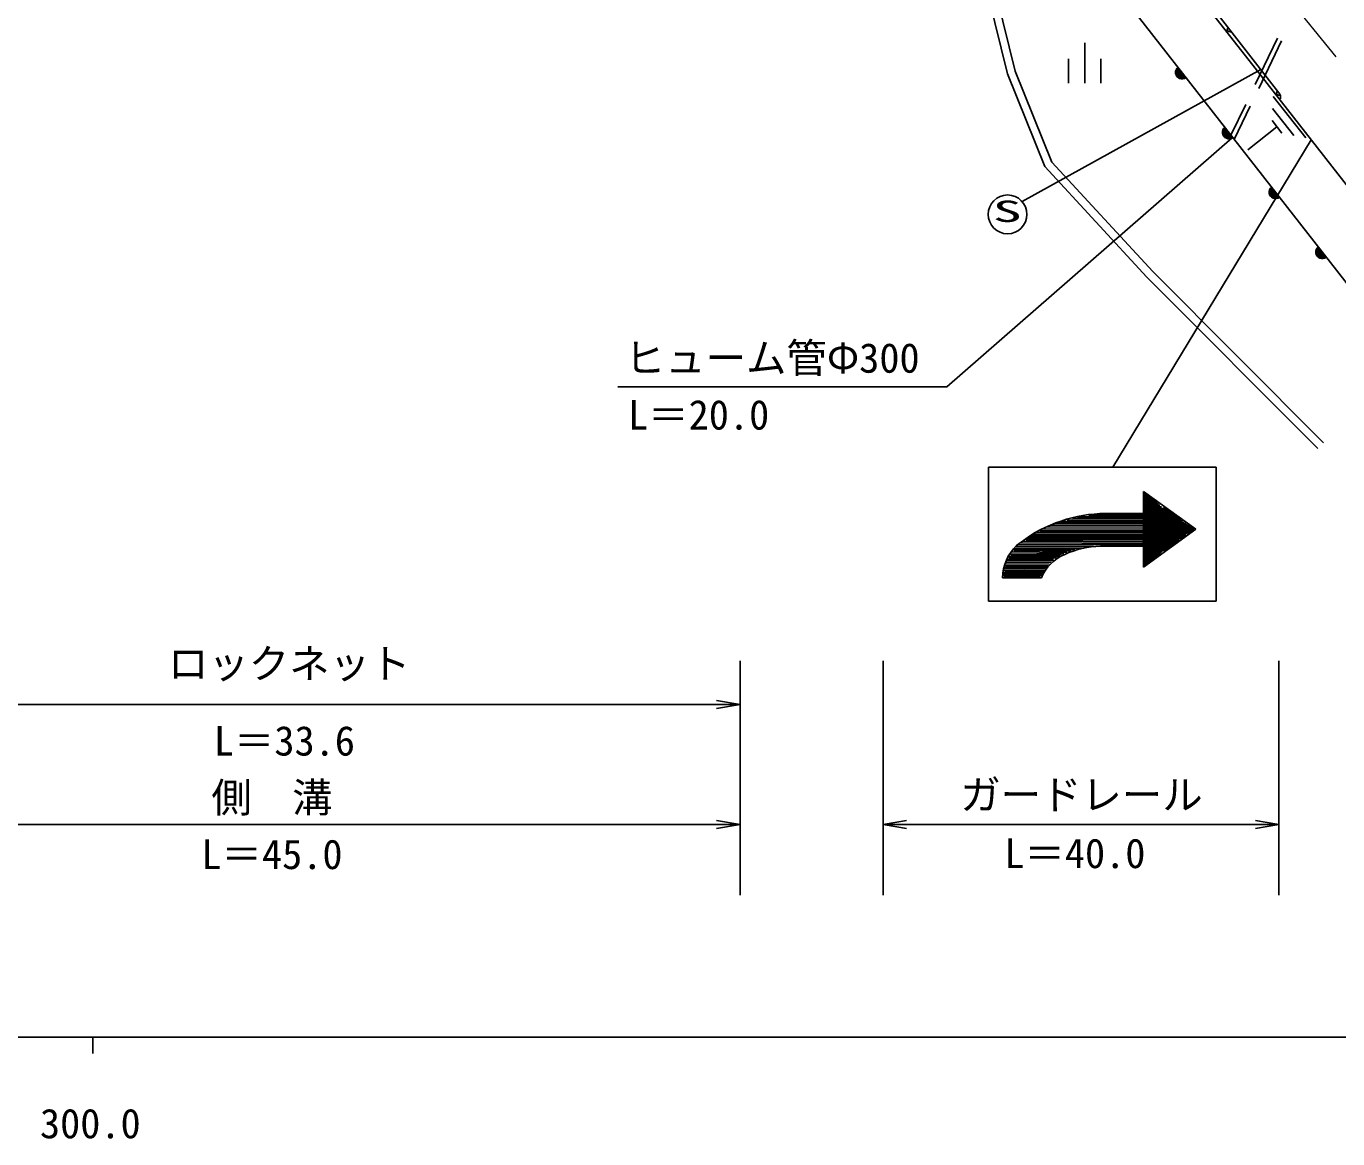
# Model space of a CAD drawing. Units: millimetres, scale not verified. Extents: x 40000 to 680000, y 20000 to 380000.
# Drawn here: x 363878 to 445047, y 198715 to 267557 of the extents above; entities that cross this region are included whole.
import ezdxf
from ezdxf.enums import TextEntityAlignment as Align

# ---------------------------------------------------------------- set-up
doc = ezdxf.new("R2010")
doc.units = ezdxf.units.MM
doc.header["$LTSCALE"] = 1000
doc.linetypes.add('CHAIN', pattern=[18.5, 12, -1.5, 3.5, -1.5])
for name, color, linetype, lineweight in [('M-BGD', 7, 'Continuous', 25), ('M-BMK', 2, 'CHAIN', 13), ('M-STR-STR3', 7, 'Continuous', 25), ('M-STR-STRC', 7, 'Continuous', 25), ('M-TTL-BAND', 7, 'Continuous', 25)]:
    doc.layers.add(name, color=color, linetype=linetype, lineweight=lineweight)
doc.styles.add('ＭＳ ゴシック', font='')
doc.styles.get('ＭＳ ゴシック').set_extended_font_data('MS Gothic')

# ---------------------------------------------------------------- blocks, each defined once
blk = doc.blocks.new('open_arrow')
at = {"color": 0, "linetype": 'Continuous', "lineweight": -2}
blk.add_lwpolyline([(7.5, 1.25), (0, 0), (7.5, -1.25)], dxfattribs=at)

msp = doc.modelspace()

# ---------------------------------------------------------------- linework, layer by layer
at = {"layer": 'M-BGD'}
for p, q in [((417022, 294854), (441408, 263432)), ((448424, 248025), (425287, 277671)), ((439930, 264960), (434383, 272057)), ((423499, 271203), (425076, 264769)), ((423018, 271064), (424599, 264615)), ((429384, 266535), (429384, 264035)), ((441315, 266821), (439942, 263958)), ((441566, 266650), (440152, 263701)), ((428384, 265535), (428384, 264035)), ((430384, 264035), (430384, 265535)), ((424599, 264615), (426917, 258884)), ((425076, 264769), (427347, 259155)), ((445787, 257484), (439930, 264960)), ((441040, 263215), (443060, 260645)), ((439349, 262721), (438438, 260820)), ((439625, 262603), (438644, 260556)), ((441010, 262465), (442320, 260795)), ((440980, 261715), (441580, 260945)), ((439480, 259915), (441280, 261335)), ((427347, 259155), (433598, 252371)), ((426917, 258884), (433237, 252025)), ((433237, 252025), (443809, 241422)), ((433598, 252371), (444164, 241775))]:
    msp.add_line(p, q, dxfattribs=at)
for centre, radius, start, end in [((438360, 267360), 150, 127.8141, 307.8141), ((435409, 264701), 400, 127.96889, 307.96889), ((435409, 264701), 400, 127.96889, 307.96889), ((435409, 264701), 350, 127.96889, 307.96889), ((435409, 264701), 300, 127.96889, 307.96889), ((435409, 264701), 250, 127.96889, 307.96889), ((435409, 264701), 200, 127.96889, 307.96889), ((435409, 264701), 150, 127.96889, 307.96889), ((435409, 264701), 100, 127.96889, 307.96889), ((435409, 264701), 50, 127.96889, 307.96889), ((441408, 263432), 150, 127.8141, 307.8141), ((441013, 263125), 500, 352.8141, 37.8141), ((438301, 260995), 400, 127.96889, 307.96889), ((438301, 260995), 400, 127.96889, 307.96889), ((438301, 260995), 350, 127.96889, 307.96889), ((438301, 260995), 300, 127.96889, 307.96889), ((438301, 260995), 250, 127.96889, 307.96889), ((438301, 260995), 200, 127.96889, 307.96889), ((438301, 260995), 150, 127.96889, 307.96889), ((438301, 260995), 100, 127.96889, 307.96889), ((438301, 260995), 50, 127.96889, 307.96889), ((441193, 257289), 400, 127.96889, 307.96889), ((441193, 257289), 400, 127.96889, 307.96889), ((441193, 257289), 350, 127.96889, 307.96889), ((441193, 257289), 300, 127.96889, 307.96889), ((441193, 257289), 250, 127.96889, 307.96889), ((441193, 257289), 200, 127.96889, 307.96889), ((441193, 257289), 150, 127.96889, 307.96889), ((441193, 257289), 100, 127.96889, 307.96889), ((441193, 257289), 50, 127.96889, 307.96889), ((444085, 253583), 400, 127.96889, 307.96889), ((444085, 253583), 400, 127.96889, 307.96889), ((444085, 253583), 350, 127.96889, 307.96889), ((444085, 253583), 300, 127.96889, 307.96889), ((444085, 253583), 250, 127.96889, 307.96889), ((444085, 253583), 200, 127.96889, 307.96889), ((444085, 253583), 150, 127.96889, 307.96889), ((444085, 253583), 100, 127.96889, 307.96889), ((444085, 253583), 50, 127.96889, 307.96889)]:
    msp.add_arc(centre, radius, start, end, dxfattribs=at)
at = {"layer": 'M-BMK'}
msp.add_line((437369, 274988), (460180, 246822), dxfattribs=at)
at = {"layer": 'M-STR-STR3'}
for p, q in [((438517, 260658), (420856, 245242)), ((400491, 245242), (420856, 245242)), ((408053, 228280), (408053, 213785)), ((416914, 228280), (416914, 213785)), ((441408, 228280), (441408, 213785)), ((408053, 225586), (354097, 225586)), ((408053, 218161), (348447, 218161)), ((441408, 218161), (416914, 218161))]:
    msp.add_line(p, q, dxfattribs=at)
at = {"layer": 'M-STR-STRC'}
for p, q in [((425506, 256712), (440282, 264883)), ((431124, 240277), (443403, 260527)), ((423427, 240277), (423427, 231977)), ((437527, 240277), (423427, 240277)), ((437527, 231977), (437527, 240277)), ((433027, 234088), (433027, 238763)), ((433027, 238763), (436262, 236444)), ((433102, 234143), (433102, 238710)), ((433202, 234215), (433202, 238638)), ((433302, 234288), (433302, 238566)), ((433402, 234361), (433402, 238495)), ((433502, 234434), (433502, 238423)), ((433602, 234507), (433602, 238359)), ((433702, 234580), (433702, 238259)), ((433802, 234652), (433802, 238159)), ((433902, 234725), (433902, 238059)), ((434002, 234798), (434002, 237959)), ((434102, 235003), (434102, 237859)), ((434302, 235017), (434302, 237849)), ((433104, 237003), (428298, 237020)), ((433037, 237120), (428632, 237102)), ((433037, 237203), (428935, 237203)), ((433037, 237303), (429646, 237303)), ((433033, 237398), (430326, 237398)), ((434202, 235103), (434202, 237759)), ((434402, 235089), (434402, 237778)), ((434500, 235161), (434500, 237707)), ((434600, 235234), (434600, 237635)), ((434700, 235307), (434700, 237564)), ((434800, 235380), (434800, 237492)), ((434900, 235452), (434900, 237420)), ((435000, 235525), (435000, 237349)), ((435100, 235598), (435100, 237277)), ((435200, 235671), (435200, 237205)), ((435300, 235808), (435300, 237103)), ((433070, 236255), (426412, 236226)), ((432987, 236338), (426607, 236338)), ((433020, 236454), (426797, 236437)), ((432987, 236571), (426981, 236563)), ((433054, 236687), (427293, 236687)), ((433054, 236687), (427293, 236687)), ((433154, 236804), (427583, 236801)), ((433037, 236920), (427931, 236920)), ((433027, 234088), (436262, 236444)), ((435400, 235863), (435400, 236999)), ((435500, 235918), (435500, 236884)), ((435600, 236004), (435600, 236826)), ((435700, 236120), (435700, 236768)), ((435800, 236178), (435800, 236711)), ((435800, 236178), (435800, 236711)), ((435900, 236235), (435900, 236653)), ((436000, 236293), (436000, 236595)), ((436100, 236351), (436100, 236537)), ((433037, 235490), (425307, 235475)), ((432971, 235556), (425451, 235594)), ((432971, 235656), (425569, 235689)), ((433020, 235772), (425769, 235756)), ((432987, 235856), (425785, 235856)), ((432987, 235955), (425935, 235955)), ((432971, 236055), (426115, 236046)), ((433070, 236138), (426246, 236126)), ((433618, 234518), (435000, 235901)), ((433618, 234518), (435000, 235901)), ((427631, 234641), (424687, 234658)), ((427864, 234741), (424704, 234741)), ((428085, 234931), (424737, 234897)), ((427947, 234874), (424770, 234907)), ((427864, 234791), (424821, 234824)), ((428280, 234991), (424904, 235024)), ((428779, 235174), (424954, 235174)), ((428546, 235074), (425003, 235124)), ((429195, 235257), (425025, 235245)), ((429926, 235364), (425141, 235373)), ((433027, 235377), (430359, 235381)), ((426959, 233895), (424349, 233860)), ((426933, 233993), (424388, 233960)), ((427080, 234059), (424421, 234059)), ((426833, 233810), (424438, 233793)), ((427181, 234285), (424446, 234275)), ((427127, 234176), (424485, 234160)), ((427303, 234390), (424521, 234375)), ((427512, 234492), (424568, 234474)), ((427461, 234564), (424621, 234558)), ((424305, 233431), (426530, 233431)), ((426816, 233727), (424338, 233760)), ((426824, 233677), (424355, 233660)), ((426771, 233576), (424355, 233594)), ((426650, 233510), (424388, 233494)), ((426703, 233431), (426444, 233431)), ((423427, 231977), (426450, 231977)), ((426926, 231977), (426241, 231977)), ((426799, 231977), (437527, 231977))]:
    msp.add_line(p, q, dxfattribs=at)
msp.add_circle((424611, 255914), 1200, dxfattribs=at)
for centre, radius, start, end in [((430755, 228560), 8848, 92.77852, 129.13862), ((427089, 233406), 2784, 133.5783, 179.48678), ((429247, 232330), 2772, 113.37197, 156.59136), ((430508, 229651), 5732, 91.48943, 114.32551)]:
    msp.add_arc(centre, radius, start, end, dxfattribs=at)
at = {"layer": 'M-TTL-BAND'}
for p, q in [((40000, 205000), (579000, 205000)), ((368000, 205000), (368000, 204000))]:
    msp.add_line(p, q, dxfattribs=at)

# ---------------------------------------------------------------- block references
at = {"layer": 'M-STR-STR3', "xscale": 193, "yscale": 193, "rotation": 180}
for p in [(408053, 225586), (408053, 218161), (441408, 218161)]:
    msp.add_blockref('open_arrow', p, dxfattribs=at)
at = {"layer": 'M-STR-STR3', "xscale": 193, "yscale": 193}
msp.add_blockref('open_arrow', (416914, 218161), dxfattribs=at)

# ---------------------------------------------------------------- texts
at = {"layer": 'M-STR-STR3', "style": 'ＭＳ ゴシック'}
msp.add_text('ヒューム管Φ300', height=1833, dxfattribs=at).set_placement((400924, 245567), align=Align.BOTTOM_LEFT)
for s, p in [('L＝20.0', (401125, 243515)), ('ロックネット', (372652, 228122)), ('L＝33.6', (375487, 223342)), ('側\u3000溝', (375334, 219832)), ('ガードレール', (421686, 220007)), ('L＝45.0', (374719, 216320)), ('L＝40.0', (424408, 216380))]:
    msp.add_text(s, height=1833, dxfattribs=at).set_placement(p, align=Align.MIDDLE_LEFT)
at = {"layer": 'M-STR-STRC', "style": 'ＭＳ ゴシック', "width": 2}
msp.add_text('S', height=1320, dxfattribs=at).set_placement((423692, 255051), align=Align.BOTTOM_LEFT)
at = {"layer": 'M-TTL-BAND', "style": 'ＭＳ ゴシック'}
msp.add_text('300.0', height=1833, dxfattribs=at).set_placement((367844, 198195), align=Align.BOTTOM_CENTER)

doc.saveas('drawing.dxf')
